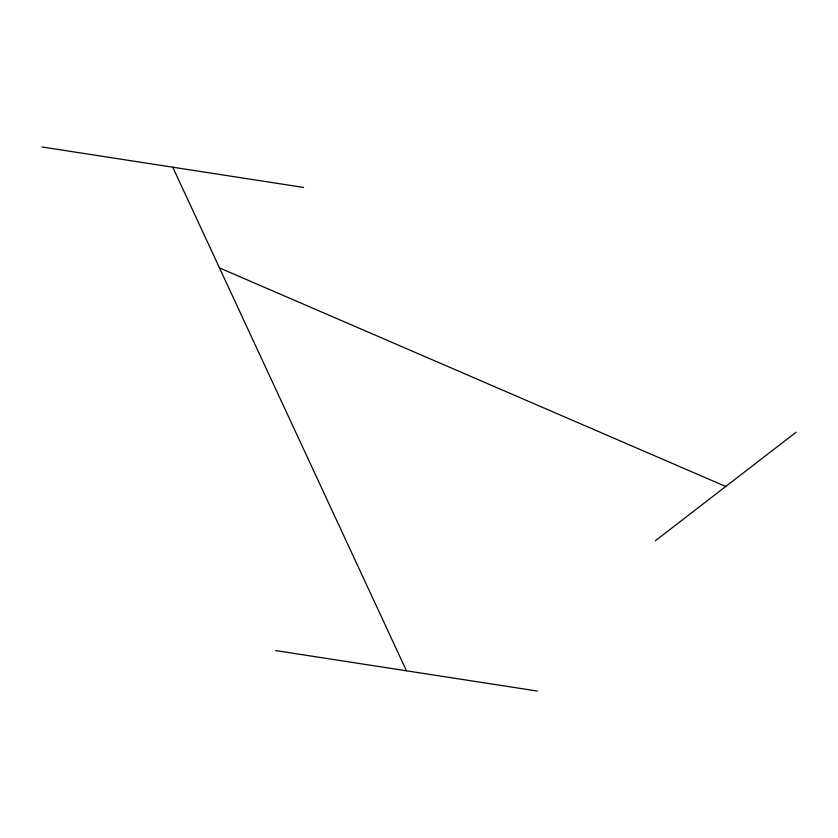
<?xml version="1.0" encoding="UTF-8"?>
<svg xmlns="http://www.w3.org/2000/svg" width="838" height="838" viewBox="0 0 838 838"><rect width="100%" height="100%" fill="white"/><g stroke="black" fill="none" stroke-linecap="round" stroke-linejoin="round"><path stroke-width="1.26" d="M655.4 540.73L796.1 432.209M41.9 146.954L303.586 187.44M275.629 650.56L537.315 691.046M219.483 267.919L725.75 486.469M172.743 167.191L406.472 670.809"/></g></svg>
